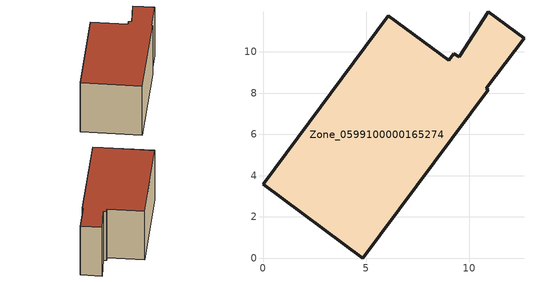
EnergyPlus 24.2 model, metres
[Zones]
Zone_0599100000165274
 floor ground (C_G): 4.83,0 0,3.59 6.06,11.75 8.99,9.58 9.24,9.91 9.5,9.75 10.91,11.94 12.64,10.65 10.82,8.22 10.91,8.15 z1.21
 wall outside (C_F): 0,3.59 4.83,0 10.91,8.15 10.82,8.22 12.64,10.65 10.91,11.94 9.5,9.75 9.24,9.91 8.99,9.58 6.06,11.75 0,3.59 z1.21:6.96
 roof outside (C_R): 12.64,10.65 10.91,11.94 9.5,9.75 9.24,9.91 8.99,9.58 6.06,11.75 0,3.59 4.83,0 10.91,8.15 10.82,8.22 z6.96
[BUILDING]
Pand.0599100000165274: North Axis=0; Terrain=City; Loads Convergence Tolerance Value=0.04; Temperature Convergence Tolerance Value=0.4; Solar Distribution=FullExterior; Maximum Number of Warmup Days=25; Minimum Number of Warmup Days=1
[Site:Location]
Rotterdam.The.Hague.AP_ZH_NLD Design_Conditions: Latitude=51.96; Longitude=4.45; Time Zone=1; Elevation=-4.5
[SITE:GROUNDTEMPERATURE:BUILDINGSURFACE]
18, 18, 18, 18, 18, 18, 18, 18, 18, 18, 18, 18
[MATERIAL] Thermal Absorptance=0.9; Solar Absorptance=0.7; Visible Absorptance=0.7
Name | Roughness | Thickness | Conductivity | Density | Specific Heat
G.TI.1965-1974 | MediumSmooth | 0.15 | 0.882353 | 540 | 1210
F.TI.1965-1974 | Rough | 0.3 | 0.697674 | 1920 | 840
R.TI.1965-1974 | MediumRough | 0.2 | 0.232558 | 1500 | 1000
[CONSTRUCTION]
C_G: G.TI.1965-1974
C_F: F.TI.1965-1974
C_R: R.TI.1965-1974
[ZONE]
Zone_0599100000165274: Type=1; Multiplier=1; Ceiling Height=Autocalculate; Volume=Autocalculate; Floor Area=autocalculate; Part of Total Floor Area=Yes
[ZONEINFILTRATION:DESIGNFLOWRATE]
Infil_Zone_0599100000165274: Zone or ZoneList or Space or SpaceList=Zone_0599100000165274; Schedule=AlwaysOn; Design Flow Rate Calculation Method=Flow/Area; Flow Rate per Floor Area=0.003; Constant Term Coefficient=1; Temperature Term Coefficient=0; Velocity Term Coefficient=0; Velocity Squared Term Coefficient=0
[HVACTEMPLATE:ZONE:IDEALLOADSAIRSYSTEM]
Zone_0599100000165274: Maximum Heating Supply Air Temperature=50; Minimum Cooling Supply Air Temperature=13; Maximum Heating Supply Air Humidity Ratio=0.0156; Minimum Cooling Supply Air Humidity Ratio=0.0077; Heating Limit=NoLimit; Cooling Limit=NoLimit; Dehumidification Control Type=ConstantSensibleHeatRatio; Cooling Sensible Heat Ratio=0.7; Dehumidification Setpoint=60; Humidification Control Type=None; Humidification Setpoint=30; Outdoor Air Method=None; Outdoor Air Flow Rate per Person=0.00944; Outdoor Air Flow Rate per Zone Floor Area=0; Outdoor Air Flow Rate per Zone=0; Demand Controlled Ventilation Type=None; Outdoor Air Economizer Type=NoEconomizer; Heat Recovery Type=None; Sensible Heat Recovery Effectiveness=0.7; Latent Heat Recovery Effectiveness=0.65
[ZONECONTROL:THERMOSTAT]
ThermostatControl_Zone_0599100000165274: Zone or ZoneList=Zone_0599100000165274; Control Type Schedule=DualSetpointControlType; Control 1=Thermostat_Zone_0599100000165274; Temperature Difference Between Cutout And Setpoint=0
[THERMOSTATSETPOINT:DUALSETPOINT]
Thermostat_Zone_0599100000165274: Heating Setpoint Temperature Schedule=HeatingSetpoint_Zone_0599100000165274; Cooling Setpoint Temperature Schedule=CoolingSetpoint_Zone_0599100000165274
[SCHEDULE:COMPACT]
HeatingSetpoint_Zone_0599100000165274: Through: 12/31, For: AllDays, Until: 24:00, 21
CoolingSetpoint_Zone_0599100000165274: Through: 12/31, For: AllDays, Until: 24:00, 24
DualSetpointControlType: Through: 12/31, For: AllDays, Until: 24:00, 4
AlwaysOn: Through: 12/31, For: AllDays, Until: 24:00, 1
